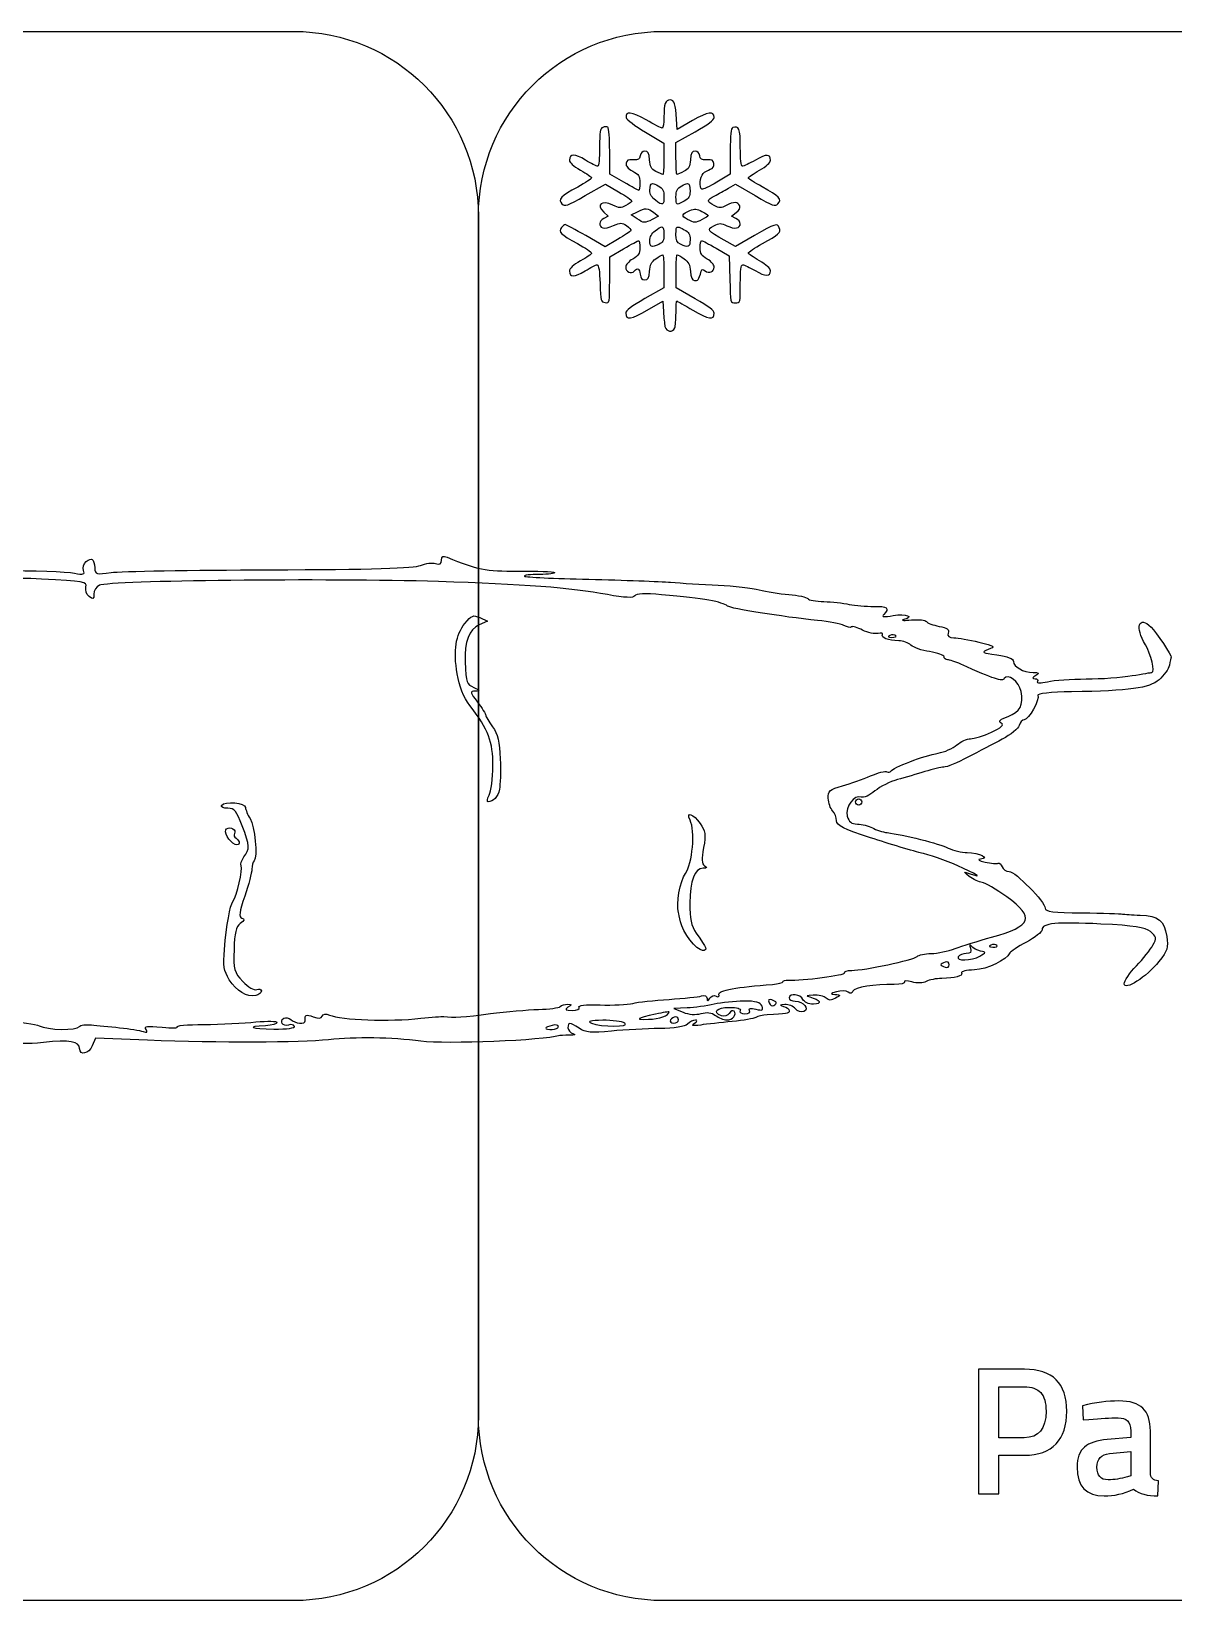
# Model space of a CAD drawing. Extents: x 141 to 566, y 508 to 650.
# Drawn here: x 383.7 to 486.9, y 508.1 to 649.8 of the extents above; entities that cross this region are included whole.
import ezdxf

# ---------------------------------------------------------------- set-up
doc = ezdxf.new("R2010")
doc.units = 0
doc.layers.add('Layer_1', color=7, linetype='CONTINUOUS')

msp = doc.modelspace()

# ---------------------------------------------------------------- linework, layer by layer
at = {"layer": 'Layer_1', "color": 7}
for points in [[(299.070454, 649.788143), (407.410469, 649.788143)], [(440.802737, 649.788143), (549.142753, 649.788143)], [(441.420661, 643.592273), (441.421342, 643.591052)], [(439.184069, 640.689826), (440.861187, 639.693916), (440.861187, 638.28468)], [(441.949861, 638.310112), (441.949861, 639.743757), (443.670236, 640.715063)], [(443.441849, 641.730424), (442.040542, 640.914287), (441.99292, 641.844916)], [(437.246617, 636.164668), (435.96, 636.906594), (435.96, 638.96739)], [(446.850255, 638.954666), (446.850255, 636.896707), (445.637452, 636.170261)], [(433.759606, 634.956352), (435.576813, 635.994332), (436.763424, 635.300626)], [(439.840346, 636.036874), (439.840148, 636.03707)], [(442.976003, 636.037424), (442.975833, 636.037427)], [(446.67788, 635.613239), (447.322762, 635.99938), (449.096712, 634.96061)], [(439.267096, 633.765438), (439.267294, 633.766039)], [(443.734299, 633.720818), (443.734157, 633.720402)], [(424.106617, 633.092009), (424.106617, 524.75199)], [(424.106617, 524.75199), (424.106617, 633.092009)], [(435.433351, 633.449886), (435.813732, 633.095294), (435.433351, 632.89171)], [(438.431896, 632.865572), (437.908649, 633.210239), (438.468009, 633.499549)], [(439.939361, 633.443394), (440.378872, 633.105272), (439.811972, 632.811997)], [(444.318548, 632.794935), (444.318548, 632.795292)], [(447.36463, 632.899029), (446.972145, 633.109161), (447.393005, 633.426846)], [(436.674926, 630.999011), (435.56709, 630.339239), (433.817943, 631.338523)], [(440.669083, 632.124442), (440.668687, 632.124442)], [(442.132498, 632.119711), (442.132498, 632.119907)], [(449.036986, 631.346471), (447.321373, 630.357109), (446.314167, 630.920049)], [(435.959858, 627.32579), (435.959858, 629.417585), (437.216712, 630.15177)], [(445.579852, 630.201237), (446.758923, 629.516066), (446.810513, 627.387902)], [(440.860252, 628.117682), (440.860252, 626.620147), (439.135909, 625.650231)], [(443.674545, 625.641163), (441.950202, 626.613857), (441.950202, 628.114567)], [(439.349017, 624.603118), (440.769572, 625.427388), (440.817194, 624.481282)], [(440.956091, 623.126217), (440.956091, 623.125879)], [(424.234346, 596.840346), (424.912791, 596.529595), (424.182557, 596.18882)], [(461.249745, 595.228748), (461.24983, 595.228606)], [(486.504, 592.543463), (486.505332, 592.545932)], [(426.002995, 581.33357), (426.003279, 581.33357)], [(471.831307, 571.615024), (471.829833, 571.613292)], [(470.383087, 567.257862), (470.383172, 567.25772)], [(444.352592, 566.777307), (444.352479, 566.777316)], [(404.00623, 562.71386), (404.005975, 562.713829)], [(442.962, 561.587681), (441.752287, 561.54003), (442.590576, 561.197021)], [(448.072299, 562.203459), (448.072299, 562.20359)], [(450.615061, 562.308321), (450.614778, 562.30833)], [(440.11114, 561.029496), (440.11114, 561.029604)], [(394.230274, 558.6656), (389.520879, 558.846763), (389.235458, 558.173154)], [(469.281118, 528.948935), (469.281118, 517.687223), (471.106318, 517.687223), (471.106318, 521.1882), (473.409043, 521.1882)], [(473.409043, 528.948935), (469.281118, 528.948935)], [(471.106318, 527.371305), (473.392942, 527.371305)], [(473.392942, 522.767302), (471.106318, 522.767302), (471.106318, 527.371305)], [(481.941921, 526.088089), (481.94178, 526.0881)], [(478.653194, 525.660367), (478.719241, 524.394743), (479.245124, 524.428418)], [(483.011235, 523.375189), (483.011235, 522.783394), (480.890126, 522.603224)], [(484.78663, 519.626667), (484.78663, 523.375197)], [(481.103887, 521.3361), (483.011093, 521.517736)], [(483.011093, 521.517736), (483.011093, 519.330728), (482.715213, 519.232592)], [(485.460454, 517.505564), (485.510343, 518.870798)], [(407.410469, 508.055859), (299.070454, 508.055859)], [(549.142753, 508.055859), (440.802737, 508.055859)]]:
    msp.add_lwpolyline(points, dxfattribs=at)
for points in [[(440.802737, 649.788143)], [(458.449228, 579.906493)], [(402.144633, 576.353259)], [(468.625833, 567.167063)], [(466.25057, 565.720659)], [(430.763754, 560.009934)], [(435.330425, 560.473665)], [(441.911849, 560.7835)]]:
    msp.add_lwpolyline(points, close=True, dxfattribs=at)
for points in [[(407.410469, 649.788143), (416.660145, 649.788143), (424.106617, 642.341667), (424.106617, 633.092009)], [(424.106617, 633.092009), (424.106617, 642.341667), (431.55309, 649.788143), (440.802737, 649.788143)], [(441.421342, 643.591052), (440.984211, 643.591052), (440.860791, 643.248167), (440.860791, 642.033391)], [(441.99292, 641.844916), (441.923471, 643.231531), (441.804416, 643.592273), (441.420661, 643.592273)], [(439.256098, 641.796863), (437.956583, 642.549302), (437.328964, 642.620738), (437.446233, 642.003225)], [(445.39458, 642.009807), (445.403083, 642.627116), (444.845339, 642.547545), (443.441849, 641.730424)], [(435.341509, 641.121772), (435.10595, 641.030496), (435.052998, 640.696935), (435.052998, 639.305955)], [(435.795307, 641.130276), (435.704031, 641.185835), (435.500249, 641.181866), (435.341509, 641.121772)], [(435.96, 638.96739), (435.96, 640.101008), (435.886583, 641.074161), (435.795307, 641.130276)], [(437.446233, 642.003225), (437.479965, 641.826626), (438.255836, 641.240663), (439.184069, 640.689826)], [(440.704035, 641.049982), (440.616728, 641.049982), (439.965865, 641.386117), (439.256098, 641.796863)], [(440.860791, 642.033391), (440.860791, 641.492476), (440.789357, 641.049982), (440.704035, 641.049982)], [(443.670236, 640.715063), (444.826885, 641.368089), (445.392, 641.79233), (445.39458, 642.009807)], [(447.077027, 641.095923), (446.914318, 641.036395), (446.850255, 640.435552), (446.850255, 638.954666)], [(447.757625, 639.311655), (447.757625, 641.022503), (447.648491, 641.306415), (447.077027, 641.095923)], [(435.052998, 639.305955), (435.052998, 638.307663), (434.979581, 637.60106), (434.874416, 637.60106)], [(447.942161, 637.602596), (447.831043, 637.602596), (447.757625, 638.276258), (447.757625, 639.311655)], [(433.781461, 638.163604), (432.820885, 638.754721), (432.330378, 638.756308), (432.330378, 638.168706)], [(432.330378, 638.168706), (432.330378, 637.932183), (432.656391, 637.633545), (433.328655, 637.25415)], [(434.874416, 637.60106), (434.775203, 637.60106), (434.284299, 637.85425), (433.781461, 638.163604)], [(437.451392, 637.872939), (437.413691, 637.615582), (437.586321, 637.408417), (438.04131, 637.163558)], [(438.080995, 638.19201), (437.623625, 638.227726), (437.492665, 638.160262), (437.451392, 637.872939)], [(438.716381, 638.555134), (438.668759, 638.218996), (438.557641, 638.1555), (438.080995, 638.19201)], [(439.137241, 638.962509), (438.899414, 638.962509), (438.754479, 638.821627), (438.716381, 638.555134)], [(439.555918, 638.190422), (439.51028, 638.823013), (439.434879, 638.962509), (439.137241, 638.962509)], [(440.136935, 637.146692), (439.701364, 637.371904), (439.602151, 637.549699), (439.555918, 638.190422)], [(440.861187, 638.28468), (440.861187, 637.509421), (440.81555, 636.875048), (440.761975, 636.875048)], [(442.049074, 636.876471), (441.993515, 636.876471), (441.949861, 637.521559), (441.949861, 638.310112)], [(443.254734, 638.191848), (443.209096, 637.55132), (443.109883, 637.37333), (442.674113, 637.148115)], [(443.673808, 638.963932), (443.376369, 638.963932), (443.30057, 638.825034), (443.254734, 638.191848)], [(444.094668, 638.556559), (444.056967, 638.82364), (443.912117, 638.963932), (443.673808, 638.963932)], [(444.730025, 638.193436), (444.253606, 638.157719), (444.142488, 638.221215), (444.094668, 638.556559)], [(445.363228, 637.844995), (445.317591, 638.165259), (445.20052, 638.229549), (444.730025, 638.193436)], [(445.046939, 637.333843), (445.299789, 637.413214), (445.401128, 637.578502), (445.363228, 637.844995)], [(449.116271, 638.16137), (448.571764, 637.854004), (448.043357, 637.602596), (447.942161, 637.602596)], [(450.480444, 638.149748), (450.480444, 638.735108), (450.138161, 638.738084), (449.116271, 638.16137)], [(449.482167, 637.239753), (450.132009, 637.61161), (450.480444, 637.929094), (450.480444, 638.149748)], [(434.326961, 636.548737), (434.326961, 636.471351), (433.764595, 636.103466), (433.07725, 635.732206)], [(433.328655, 637.25415), (433.877726, 636.944207), (434.326961, 636.626721), (434.326961, 636.548737)], [(438.04131, 637.163558), (438.605065, 636.859962), (438.683443, 636.732573), (438.683443, 636.120221)], [(440.761975, 636.875048), (440.706416, 636.875048), (440.425644, 636.998071), (440.136935, 637.146692)], [(442.674113, 637.148115), (442.385405, 636.999296), (442.104038, 636.876471), (442.049074, 636.876471)], [(444.276028, 635.535689), (444.025729, 635.69046), (444.111335, 636.652641), (444.401036, 636.942345)], [(444.401036, 636.942345), (444.551839, 637.093148), (444.842164, 637.268757), (445.046939, 637.333843)], [(448.484854, 636.545653), (448.484173, 636.613118), (448.933096, 636.925643), (449.482167, 637.239753)], [(449.730992, 635.745192), (449.046425, 636.118041), (448.485647, 636.478189), (448.484854, 636.545653)], [(433.07725, 635.732206), (431.518394, 634.890277), (431.253893, 634.606722), (431.652728, 634.207881)], [(436.763424, 635.300626), (437.416044, 634.91885), (437.951594, 634.547194), (437.953578, 634.474967)], [(438.608041, 635.422946), (438.566372, 635.422946), (437.95423, 635.756703), (437.246617, 636.164668)], [(438.683443, 636.120221), (438.683443, 635.73666), (438.64971, 635.422946), (438.608041, 635.422946)], [(439.590331, 635.408056), (439.590331, 635.841621), (439.649858, 636.037469), (439.840346, 636.036874)], [(440.08937, 634.53636), (439.756214, 634.784987), (439.590331, 635.074894), (439.590331, 635.408056)], [(439.840148, 636.03707), (439.955235, 636.036792), (440.116809, 635.965637), (440.341767, 635.83289)], [(440.341767, 635.83289), (440.767417, 635.581485), (440.860876, 635.402699), (440.860876, 634.839559)], [(441.949918, 634.839517), (441.949918, 635.402854), (442.043178, 635.581437), (442.469027, 635.832848)], [(442.469027, 635.832848), (442.698633, 635.967777), (442.861909, 636.040599), (442.976003, 636.037424)], [(443.220463, 635.341144), (443.220463, 634.908966), (443.095455, 634.701807), (442.693247, 634.464091)], [(442.975833, 636.037427), (443.166321, 636.032041), (443.220463, 635.81777), (443.220463, 635.341144)], [(445.637452, 636.170261), (444.970346, 635.770826), (444.35778, 635.485289), (444.276028, 635.535689)], [(445.443449, 634.92906), (445.767874, 635.093753), (446.323294, 635.400921), (446.67788, 635.613239)], [(451.159285, 634.210549), (451.556929, 634.608201), (451.288261, 634.897706), (449.730992, 635.745192)], [(431.652728, 634.207881), (431.917767, 633.942785), (432.096038, 634.006083), (433.759606, 634.956352)], [(436.256816, 634.087633), (435.233339, 634.575767), (434.682709, 634.149145), (435.433351, 633.449886)], [(437.420013, 634.065806), (436.934268, 633.8146), (436.823546, 633.816782), (436.256816, 634.087633)], [(437.953578, 634.474967), (437.955506, 634.403534), (437.715184, 634.218602), (437.420013, 634.065806)], [(438.468009, 633.499549), (438.823814, 633.684084), (439.055972, 633.773574), (439.267096, 633.765438)], [(439.267294, 633.766039), (439.478476, 633.757819), (439.668709, 633.650953), (439.939361, 633.443394)], [(440.860876, 634.839559), (440.860876, 634.05398), (440.779521, 634.021835), (440.08937, 634.53636)], [(442.693247, 634.464091), (441.977102, 634.04104), (441.949918, 634.054731), (441.949918, 634.839517)], [(442.988476, 632.806064), (442.408876, 633.120375), (442.453521, 633.289238), (443.197956, 633.597795)], [(443.197956, 633.597795), (443.416791, 633.68907), (443.573972, 633.73074), (443.734299, 633.720818)], [(443.734157, 633.720402), (443.894882, 633.709913), (444.058186, 633.646984), (444.290769, 633.525945)], [(445.397811, 634.063317), (444.706299, 634.420885), (444.713641, 634.560778), (445.443449, 634.92906)], [(446.478066, 634.058215), (445.997055, 633.809588), (445.886929, 633.810183), (445.397811, 634.063317)], [(447.700762, 634.03979), (447.55988, 634.409263), (447.168189, 634.415216), (446.478066, 634.058215)], [(447.393005, 633.426846), (447.662013, 633.629636), (447.773187, 633.851084), (447.700762, 634.03979)], [(449.096712, 634.96061), (450.717676, 634.011528), (450.895861, 633.947037), (451.159285, 634.210549)], [(431.949345, 632.338007), (431.883865, 632.338007), (431.727959, 632.214984), (431.603688, 632.065768)], [(433.817943, 631.338523), (432.85578, 631.888169), (432.015024, 632.338007), (431.949345, 632.338007)], [(435.433351, 632.89171), (434.986299, 632.652409), (434.932923, 632.190861), (435.334139, 632.036682)], [(435.334139, 632.036682), (435.48891, 631.977154), (435.929216, 632.070414), (436.311609, 632.241853)], [(436.311609, 632.241853), (436.967603, 632.537906), (437.033282, 632.538105), (437.480135, 632.245538)], [(437.480135, 632.245538), (437.740356, 632.074893), (437.914885, 631.873089), (437.867858, 631.797092)], [(439.811972, 632.811997), (439.1028, 632.445301), (439.068076, 632.44669), (438.431896, 632.865572)], [(440.068847, 631.77918), (440.361524, 632.009353), (440.54983, 632.129204), (440.669083, 632.124442)], [(441.949946, 631.457161), (441.949946, 631.953031), (441.952724, 632.140546), (442.132498, 632.119711)], [(444.318548, 632.795292), (443.671257, 632.460546), (443.625619, 632.460745), (442.988476, 632.806064)], [(444.290769, 633.525945), (444.60051, 633.36522), (444.854098, 633.198141), (444.854098, 633.153297)], [(444.854098, 633.153297), (444.854098, 633.107659), (444.612869, 632.947133), (444.318548, 632.794935)], [(446.314167, 630.920049), (444.784082, 631.775673), (444.703124, 631.887982), (445.367849, 632.231858)], [(445.367849, 632.231858), (445.881572, 632.49755), (445.97863, 632.496954), (446.553666, 632.222787)], [(446.553666, 632.222787), (447.231883, 631.899349), (447.757512, 631.984082), (447.757512, 632.417244)], [(447.757512, 632.417244), (447.757512, 632.566063), (447.580913, 632.783543), (447.36463, 632.899029)], [(451.281061, 632.043153), (451.110416, 632.486837), (450.901871, 632.421952), (449.036986, 631.346471)], [(431.603688, 632.065768), (431.289581, 631.687167), (431.522334, 631.45461), (433.050038, 630.616844)], [(437.867858, 631.797092), (437.820236, 631.72169), (437.284091, 631.361937), (436.674926, 630.999011)], [(437.216712, 630.15177), (437.908025, 630.555571), (438.520592, 630.885557), (438.578135, 630.885557)], [(438.578135, 630.885557), (438.635679, 630.885557), (438.683301, 630.597042), (438.683301, 630.244239)], [(439.590614, 630.871569), (439.590614, 631.229335), (439.74737, 631.525785), (440.068847, 631.77918)], [(440.398828, 630.550709), (439.712249, 630.237988), (439.590614, 630.286407), (439.590614, 630.871569)], [(440.861159, 631.458717), (440.861159, 630.888038), (440.77782, 630.723342), (440.398828, 630.550709)], [(440.668687, 632.124442), (440.821474, 632.118489), (440.861159, 631.906968), (440.861159, 631.458717)], [(442.358306, 630.561654), (442.039635, 630.714441), (441.949946, 630.912277), (441.949946, 631.457161)], [(442.132498, 632.119907), (442.239647, 632.107434), (442.411994, 632.01871), (442.684715, 631.878423)], [(443.220463, 630.970812), (443.220463, 630.300523), (443.059739, 630.223733), (442.358306, 630.561654)], [(442.684715, 631.878423), (443.121846, 631.652417), (443.220463, 631.485536), (443.220463, 630.970812)], [(444.126954, 630.244894), (444.126954, 630.597696), (444.188466, 630.886212), (444.263868, 630.886212)], [(444.263868, 630.886212), (444.339269, 630.886212), (444.931398, 630.578052), (445.579852, 630.201237)], [(449.760104, 630.617049), (451.211811, 631.412748), (451.440595, 631.627447), (451.281061, 632.043153)], [(433.050038, 630.616844), (433.752066, 630.232095), (434.326309, 629.84992), (434.326309, 629.767772)], [(434.326309, 629.767772), (434.326309, 629.686417), (433.877074, 629.365161), (433.328031, 629.055215)], [(438.683301, 630.244239), (438.683301, 629.703522), (438.584088, 629.543786), (438.047915, 629.227888)], [(440.128035, 629.247336), (440.412406, 629.44973), (440.693575, 629.61522), (440.753102, 629.61522)], [(440.753102, 629.61522), (440.81263, 629.61522), (440.862236, 628.941356), (440.860252, 628.117682)], [(441.950202, 628.114567), (441.950202, 628.939828), (441.999808, 629.615279), (442.057351, 629.615279)], [(442.057351, 629.615279), (442.116879, 629.615279), (442.398047, 629.450586), (442.682391, 629.247197)], [(444.76234, 629.22894), (444.226762, 629.544838), (444.126954, 629.704375), (444.126954, 630.244894)], [(448.483805, 629.78008), (448.483805, 629.855481), (449.058076, 630.232299), (449.760104, 630.617049)], [(449.48211, 629.071095), (448.933039, 629.385208), (448.483805, 629.70448), (448.483805, 629.78008)], [(433.328031, 629.055215), (432.655767, 628.675821), (432.329726, 628.376788), (432.329726, 628.140266)], [(432.329726, 628.140266), (432.329726, 627.560654), (432.780576, 627.564424), (433.735398, 628.151888)], [(433.735398, 628.151888), (434.232255, 628.457664), (434.728743, 628.707685), (434.838671, 628.707685)], [(434.838671, 628.707685), (434.965663, 628.707685), (435.057789, 628.098905), (435.090954, 627.028784)], [(438.047915, 629.227888), (437.670312, 629.005056), (437.412557, 628.710985), (437.412557, 628.502632)], [(437.412557, 628.502632), (437.412557, 628.080775), (437.900088, 627.851789), (438.187209, 628.138916)], [(438.187209, 628.138916), (438.511266, 628.462947), (438.654501, 628.383574), (438.716438, 627.84544)], [(439.136901, 627.346392), (439.433745, 627.346392), (439.510139, 627.485289), (439.555578, 628.11292)], [(439.555578, 628.11292), (439.599231, 628.713366), (439.722255, 628.95882), (440.128035, 629.247336)], [(442.682391, 629.247197), (443.087206, 628.959078), (443.21142, 628.71283), (443.254876, 628.11417)], [(443.254876, 628.11417), (443.294561, 627.556785), (443.395757, 627.333157), (443.62851, 627.289106)], [(443.62851, 627.289106), (443.921783, 627.233547), (443.990636, 627.328791), (444.237477, 628.138182)], [(444.237477, 628.138182), (444.297005, 628.334623), (444.366454, 628.340377), (444.580554, 628.163977)], [(444.580554, 628.163977), (444.934375, 627.870302), (445.397698, 628.06278), (445.397698, 628.503287)], [(445.397698, 628.503287), (445.397698, 628.711832), (445.140028, 629.006304), (444.76234, 629.22894)], [(447.757795, 626.983744), (447.757795, 628.243963), (447.819307, 628.707294), (447.984567, 628.70531)], [(447.984567, 628.70531), (448.109575, 628.703603), (448.612583, 628.466009), (449.102721, 628.17749)], [(449.102721, 628.17749), (450.042066, 627.624471), (450.480387, 627.622288), (450.480387, 628.169837)], [(450.480387, 628.169837), (450.480387, 628.379969), (450.117071, 628.707776), (449.48211, 629.071095)], [(435.090954, 627.028784), (435.140561, 625.444135), (435.166356, 625.346705), (435.551499, 625.29194)], [(435.551499, 625.29194), (435.954699, 625.234397), (435.959858, 625.260192), (435.959858, 627.32579)], [(438.716438, 627.84544), (438.758107, 627.486483), (438.875178, 627.346392), (439.136901, 627.346392)], [(446.810513, 627.387902), (446.862104, 625.259801), (446.862104, 625.259404), (447.309751, 625.259404)], [(447.309751, 625.259404), (447.75462, 625.259404), (447.757795, 625.271309), (447.757795, 626.983744)], [(439.135909, 625.650231), (437.885206, 624.946603), (437.411565, 624.583678), (437.411565, 624.328696)], [(441.9504, 624.366252), (441.9504, 624.957174), (441.980164, 625.440543), (442.017865, 625.440543)], [(442.017865, 625.440543), (442.055565, 625.440543), (442.710567, 625.065117), (443.474135, 624.605956)], [(445.398888, 624.322803), (445.398888, 624.569842), (444.907984, 624.945274), (443.674545, 625.641163)], [(437.411565, 624.328696), (437.411565, 623.69591), (437.906438, 623.765954), (439.349017, 624.603118)], [(440.817194, 624.481282), (440.842706, 623.960807), (440.906485, 623.351035), (440.956091, 623.126217)], [(441.839282, 623.00484), (441.900794, 623.16358), (441.9504, 623.775334), (441.9504, 624.366252)], [(443.474135, 624.605956), (444.873657, 623.764817), (445.398888, 623.68763), (445.398888, 624.322803)], [(440.956091, 623.125879), (441.063241, 622.651836), (441.671811, 622.568296), (441.839282, 623.00484)], [(420.772989, 602.035044), (420.772989, 602.379099), (420.912737, 602.454711), (421.272482, 602.305044)], [(374.988019, 600.896344), (375.607672, 601.18446), (386.150173, 601.14928), (387.638731, 600.854165)], [(387.638731, 600.854165), (388.449326, 600.69344), (388.583235, 600.735762), (388.440567, 601.107554)], [(388.440567, 601.107554), (388.34674, 601.353034), (388.457575, 601.710026), (388.687465, 601.900852)], [(388.687465, 601.900852), (389.186702, 602.315195), (389.391506, 602.161243), (389.454548, 601.324228)], [(389.454548, 601.324228), (389.498485, 600.744249), (389.596847, 600.716775), (390.937691, 600.911306)], [(390.937691, 600.911306), (391.72765, 601.025882), (398.153707, 601.138304), (405.217757, 601.161066)], [(405.217757, 601.161066), (414.567439, 601.19117), (418.285304, 601.296647), (418.884123, 601.549002)], [(418.884123, 601.549002), (419.336532, 601.739631), (419.946605, 601.819455), (420.239849, 601.726365)], [(420.239849, 601.726365), (420.615496, 601.607112), (420.772989, 601.698302), (420.772989, 602.035044)], [(421.272482, 602.305044), (424.013783, 601.16404), (424.705663, 601.02894), (427.71189, 601.04768)], [(427.71189, 601.04768), (429.418885, 601.057318), (430.889216, 600.993312), (430.979301, 600.903198)], [(384.658243, 600.319137), (382.114006, 600.446327), (379.207361, 600.405593), (377.198391, 600.214482)], [(388.667849, 599.610382), (388.812416, 600.065544), (388.449865, 600.129601), (384.658243, 600.319137)], [(388.94366, 598.749335), (388.704699, 598.947704), (388.580598, 599.335166), (388.667849, 599.610382)], [(389.877732, 599.757741), (389.603055, 599.637495), (389.378239, 599.280304), (389.378239, 598.963918)], [(420.488674, 600.095806), (410.361279, 600.402039), (390.857783, 600.186657), (389.877732, 599.757741)], [(435.754545, 598.921155), (432.452636, 599.530742), (428.099783, 599.86567), (420.488674, 600.095806)], [(429.62091, 600.739384), (428.783698, 600.739384), (428.1696, 600.668376), (428.256312, 600.58175)], [(428.256312, 600.58175), (428.343052, 600.495009), (430.965269, 600.368357), (434.08355, 600.300213)], [(430.979301, 600.903198), (431.069443, 600.813057), (430.458123, 600.739384), (429.62091, 600.739384)], [(434.08355, 600.300213), (437.201887, 600.232068), (440.523836, 600.111907), (441.465704, 600.033189)], [(441.465704, 600.033189), (442.407572, 599.954528), (444.34131, 599.835954), (445.762913, 599.769822)], [(445.762913, 599.769822), (447.184488, 599.703661), (448.854151, 599.515781), (449.473323, 599.352282)], [(389.378239, 598.963918), (389.378239, 598.481158), (389.308224, 598.446655), (388.94366, 598.749335)], [(438.224202, 598.808137), (438.090123, 598.59123), (437.360797, 598.624594), (435.754545, 598.921155)], [(440.654145, 598.908229), (439.147077, 599.04792), (438.352214, 599.015293), (438.224202, 598.808137)], [(446.604321, 597.8819), (446.097175, 598.282149), (444.575452, 598.544626), (440.654145, 598.908229)], [(449.473323, 599.352282), (450.092466, 599.188779), (451.290161, 598.996953), (452.134857, 598.925982)], [(452.134857, 598.925982), (452.979524, 598.854974), (453.75018, 598.688127), (453.847351, 598.555137)], [(453.847351, 598.555137), (453.944296, 598.422078), (454.602019, 598.299225), (455.308441, 598.282019)], [(455.308441, 598.282019), (456.014835, 598.264727), (457.042337, 598.154828), (457.591748, 598.037644)], [(422.894098, 596.321195), (423.471883, 597.045779), (423.641962, 597.111656), (424.234346, 596.840346)], [(454.738706, 596.582711), (451.472287, 596.918959), (446.898926, 597.649408), (446.604321, 597.8819)], [(457.591748, 598.037644), (458.141187, 597.920516), (459.136573, 597.839247), (459.803735, 597.85719)], [(459.803735, 597.85719), (461.026375, 597.889987), (461.27537, 597.68714), (460.708413, 597.120154)], [(460.708413, 597.120154), (460.487594, 596.89925), (460.733924, 596.872519), (461.570769, 597.025874)], [(461.570769, 597.025874), (462.708709, 597.233937), (463.528431, 596.913707), (462.519439, 596.655312)], [(484.334504, 594.394594), (483.376337, 595.946945), (483.749291, 597.088956), (484.853754, 595.984499)], [(422.191956, 591.758467), (421.834479, 593.892139), (422.044271, 595.255354), (422.894098, 596.321195)], [(424.182557, 596.18882), (423.257896, 595.757296), (422.841657, 594.661527), (422.922246, 592.870975)], [(457.117824, 596.117614), (456.829682, 596.268388), (455.759065, 596.477682), (454.738706, 596.582711)], [(457.796211, 595.997906), (457.711455, 595.913009), (457.405994, 595.96681), (457.117824, 596.117614)], [(458.804069, 595.71104), (458.33468, 595.953771), (457.881137, 596.082849), (457.796211, 595.997906)], [(460.19537, 595.410398), (459.899518, 595.333012), (459.27343, 595.468338), (458.804069, 595.71104)], [(460.591767, 595.32224), (460.669436, 595.448184), (460.491137, 595.48784), (460.19537, 595.410398)], [(462.060567, 594.748134), (461.138343, 594.748134), (460.412362, 595.031922), (460.591767, 595.32224)], [(461.796775, 595.206071), (461.701814, 595.30089), (461.455767, 595.311009), (461.249745, 595.228748)], [(462.519439, 596.655312), (462.242494, 596.584332), (462.55629, 596.571973), (463.216337, 596.627816)], [(463.216337, 596.627816), (463.876639, 596.683602), (464.485294, 596.619312), (464.568888, 596.483362)], [(464.568888, 596.483362), (464.65251, 596.348093), (465.165978, 596.153957), (465.710003, 596.051895)], [(465.710003, 596.051895), (466.420195, 595.918723), (466.653912, 595.748554), (466.538854, 595.448711)], [(466.538854, 595.448711), (466.426885, 595.156533), (466.580523, 595.027451), (467.051301, 595.01899)], [(484.853754, 595.984499), (485.337402, 595.500868), (486.735676, 593.392428), (486.665291, 593.25294)], [(461.24983, 595.228606), (461.022208, 595.137472), (461.089672, 595.069866), (461.422176, 595.056175)], [(461.422176, 595.056175), (461.723046, 595.043419), (461.89165, 595.111252), (461.796775, 595.206071)], [(463.164746, 594.354532), (462.948463, 594.571014), (462.45138, 594.748134), (462.060567, 594.748134)], [(464.85686, 593.766213), (464.142671, 593.873277), (463.3812, 594.138053), (463.164746, 594.354532)], [(467.051301, 595.01899), (467.421335, 595.013604), (468.430469, 594.835021), (469.293846, 594.624991)], [(469.293846, 594.624991), (470.751987, 594.270244), (470.812876, 594.223036), (470.150107, 593.961114)], [(470.150107, 593.961114), (469.501994, 593.705004), (469.574022, 593.660149), (470.934992, 593.472078)], [(484.920312, 591.889881), (485.245899, 591.896968), (484.861351, 593.540787), (484.334504, 594.394594)], [(422.922246, 592.870975), (423.014372, 590.827584), (423.001049, 590.866741), (423.699761, 590.529841)], [(466.155383, 593.303553), (466.155383, 593.450898), (465.571049, 593.659108), (464.85686, 593.766213)], [(466.469036, 593.035622), (466.296406, 593.035622), (466.155383, 593.156151), (466.155383, 593.303553)], [(467.682038, 592.630906), (467.187364, 592.853511), (466.641524, 593.035622), (466.469036, 593.035622)], [(471.590646, 591.343104), (471.401858, 591.037466), (470.734157, 591.257356), (467.682038, 592.630906)], [(470.934992, 593.472078), (471.913285, 593.336894), (472.433414, 593.129186), (472.433414, 592.873707)], [(472.433414, 592.873707), (472.433414, 592.388235), (473.319581, 591.892937), (474.19852, 591.887129)], [(486.505332, 592.545932), (486.438151, 592.198098), (486.01715, 591.605705), (485.570069, 591.229536)], [(486.665291, 593.25294), (486.642614, 593.210477), (486.571465, 592.891311), (486.504, 592.543463)], [(423.342312, 588.904305), (422.764271, 589.672346), (422.382954, 590.618404), (422.191956, 591.758467)], [(473.10738, 590.170898), (472.930781, 591.053182), (471.902598, 591.8479), (471.590646, 591.343104)], [(474.431528, 591.606074), (474.120425, 591.405041), (474.105543, 591.328193), (474.376819, 591.325019)], [(474.19852, 591.887129), (474.729959, 591.882877), (474.775569, 591.82848), (474.431528, 591.606074)], [(474.376819, 591.325019), (474.582331, 591.322263), (474.679559, 591.205907), (474.592819, 591.065762)], [(474.592819, 591.065762), (474.500976, 590.917198), (474.880876, 590.911841), (475.503591, 591.053006)], [(475.503591, 591.053006), (476.091128, 591.186178), (477.663591, 591.298089), (478.997915, 591.301718)], [(485.570069, 591.229536), (484.649348, 590.454765), (482.999811, 590.227313), (477.656476, 590.138297)], [(478.997915, 591.301718), (480.332211, 591.30597), (482.194602, 591.438716), (483.136469, 591.59827)], [(483.136469, 591.59827), (484.078337, 591.757775), (484.881052, 591.888971), (484.920312, 591.889881)], [(423.808611, 590.200807), (423.32675, 590.183515), (423.347414, 590.086939), (424.022627, 589.201594)], [(423.699761, 590.529841), (424.254728, 590.262194), (424.269524, 590.217517), (423.808611, 590.200807)], [(471.949398, 587.91638), (473.034331, 588.308692), (473.354986, 588.932946), (473.10738, 590.170898)], [(474.620117, 589.823546), (474.838668, 589.46972), (473.815616, 587.612741), (473.401984, 587.612741)], [(477.656476, 590.138297), (475.806302, 590.107484), (474.52663, 589.974823), (474.620117, 589.823546)], [(425.412227, 583.455229), (425.417896, 585.64133), (425.028557, 586.663685), (423.342312, 588.904305)], [(424.022627, 589.201594), (424.433735, 588.662623), (424.770066, 588.136603), (424.770066, 588.032623)], [(424.770066, 588.032623), (424.770066, 587.928705), (425.047294, 587.454273), (425.386063, 586.978452)], [(425.386063, 586.978452), (425.853099, 586.322569), (426.020287, 585.621624), (426.077263, 584.080234)], [(470.429518, 586.492115), (471.347263, 586.908422), (471.598016, 587.1387), (471.320306, 587.310318)], [(471.320306, 587.310318), (471.041376, 587.48275), (471.215991, 587.651233), (471.949398, 587.91638)], [(472.939228, 587.104835), (472.866094, 586.825481), (472.176935, 586.265255), (471.407528, 585.859884)], [(473.401984, 587.612741), (473.220567, 587.612741), (473.012277, 587.384212), (472.939228, 587.104835)], [(467.303981, 585.335426), (467.662195, 585.646047), (468.224532, 585.90303), (468.55372, 585.906466)], [(471.407528, 585.859884), (470.63812, 585.45451), (469.241518, 584.71979), (468.303959, 584.227174)], [(468.55372, 585.906466), (468.882907, 585.910718), (469.727008, 586.173461), (470.429518, 586.492115)], [(426.077263, 584.080234), (426.118649, 582.96202), (426.085767, 581.726024), (426.002995, 581.33357)], [(461.35029, 582.972897), (461.488054, 583.283648), (464.402154, 584.392192), (465.619181, 584.596828)], [(465.619181, 584.596828), (466.187669, 584.692356), (466.945852, 585.024792), (467.303981, 585.335426)], [(468.303959, 584.227174), (467.366428, 583.73456), (466.393918, 583.331488), (466.142825, 583.331488)], [(425.078957, 580.806584), (425.259808, 581.144647), (425.409846, 582.336533), (425.412227, 583.455229)], [(456.982611, 581.643425), (457.710718, 581.844855), (458.853732, 582.249461), (459.522709, 582.542649)], [(459.522709, 582.542649), (460.191713, 582.835819), (460.85502, 583.004013), (460.996781, 582.916402)], [(460.996781, 582.916402), (461.138513, 582.828812), (461.297594, 582.85421), (461.35029, 582.972897)], [(464.422479, 582.935811), (463.727339, 582.718167), (462.618539, 582.393662), (461.958435, 582.214649)], [(466.142825, 583.331488), (465.891676, 583.331488), (465.117619, 583.153444), (464.422479, 582.935811)], [(426.003279, 581.33357), (425.86098, 580.652175), (425.456816, 580.205701), (424.974076, 580.196273)], [(455.696561, 580.520537), (455.663395, 581.187994), (455.815049, 581.320494), (456.982611, 581.643425)], [(459.917206, 581.181474), (459.454592, 580.792218), (458.894835, 580.543296), (458.673307, 580.62831)], [(461.958435, 582.214649), (461.298359, 582.035641), (460.379792, 581.570736), (459.917206, 581.181474)], [(401.471405, 579.621073), (401.080989, 579.621073), (400.833071, 579.736783), (400.920491, 579.87826)], [(400.920491, 579.87826), (401.176743, 580.292762), (403.078564, 580.13318), (403.078564, 579.697183)], [(403.078564, 579.697183), (403.078564, 579.487306), (403.262249, 579.031121), (403.486299, 578.683431)], [(424.974076, 580.196273), (424.850769, 580.193518), (424.898107, 580.468513), (425.078957, 580.806584)], [(456.092759, 579.386636), (455.895751, 579.594047), (455.717282, 580.104317), (455.696561, 580.520537)], [(458.673307, 580.62831), (458.026809, 580.87637), (457.210488, 579.761342), (457.421896, 578.919036)], [(458.163808, 580.1919), (458.163808, 580.348854), (458.292217, 580.47732), (458.449228, 580.47732)], [(458.449228, 579.906493), (458.292189, 579.906493), (458.163808, 580.034988), (458.163808, 580.1919)], [(458.449228, 580.47732), (458.606268, 580.47732), (458.734649, 580.348826), (458.734649, 580.1919)], [(458.734649, 580.1919), (458.734649, 580.034945), (458.606239, 579.906493), (458.449228, 579.906493)], [(402.772649, 578.040585), (402.273184, 579.37549), (402.070989, 579.621073), (401.471405, 579.621073)], [(403.486299, 578.683431), (403.916428, 578.016573), (404.18178, 575.206248), (403.846356, 574.870782)], [(442.805669, 573.739569), (443.442841, 574.625018), (443.697335, 577.576959), (443.220463, 578.550759)], [(443.220463, 578.550759), (442.82435, 579.359676), (443.504523, 579.140671), (444.134013, 578.256608)], [(456.451172, 578.482614), (456.451172, 578.77238), (456.28988, 579.1792), (456.092759, 579.386636)], [(459.519449, 576.95106), (457.089704, 577.746672), (456.451172, 578.065414), (456.451172, 578.482614)], [(457.421896, 578.919036), (457.557109, 578.380025), (457.790372, 578.193985), (458.330712, 578.193985)], [(402.144633, 576.353259), (401.589609, 576.566254), (401.0436, 577.566697), (401.37171, 577.769488)], [(401.37171, 577.769488), (401.732249, 577.992319), (402.278145, 577.659305), (402.079436, 577.337737)], [(402.079436, 577.337737), (401.995814, 577.20244), (402.056759, 577.011101), (402.217483, 576.912489)], [(402.217483, 576.912489), (402.635849, 576.653941), (402.575159, 576.188048), (402.144633, 576.353259)], [(402.935924, 575.226425), (403.480205, 575.945473), (403.466202, 576.186897), (402.772649, 578.040585)], [(444.134013, 578.256608), (444.618737, 577.575924), (444.661909, 577.26364), (444.437461, 576.062331)], [(458.330712, 578.193985), (458.73051, 578.193985), (459.338145, 578.03927), (459.680995, 577.850156)], [(464.300164, 575.521971), (463.358296, 575.755376), (461.20697, 576.398463), (459.519449, 576.95106)], [(459.680995, 577.850156), (460.023874, 577.661057), (460.625528, 577.467584), (461.017984, 577.420223)], [(461.017984, 577.420223), (462.481597, 577.243596), (465.754904, 576.4179), (466.535395, 576.028443)], [(444.437461, 576.062331), (444.241304, 575.013838), (444.265682, 574.604532), (444.534123, 574.434306)], [(467.867877, 574.212889), (466.847518, 574.699482), (465.24206, 575.288569), (464.300164, 575.521971)], [(466.535395, 576.028443), (466.979811, 575.806689), (467.750438, 575.623281), (468.247861, 575.620869)], [(468.247861, 575.620869), (469.316183, 575.615483), (470.383682, 575.08522), (469.437789, 575.029568)], [(401.932035, 571.201282), (402.285657, 571.702141), (402.860778, 574.142953), (402.690161, 574.418974)], [(402.690161, 574.418974), (402.599735, 574.565241), (402.710003, 574.928583), (402.935924, 575.226425)], [(403.649348, 574.116698), (403.649348, 573.810267), (403.360724, 572.71843), (403.007896, 571.690409)], [(403.846356, 574.870782), (403.737789, 574.762442), (403.649348, 574.423132), (403.649348, 574.116698)], [(444.402595, 574.202517), (443.643052, 574.195431), (443.21862, 573.087878), (443.198211, 571.058555)], [(444.534123, 574.434306), (444.792359, 574.270294), (444.755792, 574.205664), (444.402595, 574.202517)], [(468.153269, 573.832531), (469.585928, 573.329098), (469.510554, 573.429515), (467.867877, 574.212889)], [(469.437789, 575.029568), (469.123824, 575.011142), (469.313348, 574.89101), (469.858876, 574.762686)], [(469.858876, 574.762686), (470.404375, 574.634333), (470.936806, 574.582572), (471.041972, 574.647542)], [(471.041972, 574.647542), (471.147137, 574.712541), (471.306728, 574.573842), (471.396841, 574.339235)], [(471.396841, 574.339235), (471.486699, 574.104668), (471.772035, 573.912737), (472.030554, 573.912737)], [(442.175414, 570.202311), (441.934186, 570.924388), (442.314312, 573.05641), (442.805669, 573.739569)], [(468.417742, 573.46833), (468.036907, 573.751397), (467.917937, 573.915285), (468.153269, 573.832531)], [(469.599704, 572.917618), (469.330413, 572.93746), (468.798605, 573.185265), (468.417742, 573.46833)], [(471.829833, 571.613292), (470.872488, 572.310848), (469.868939, 572.897784), (469.599704, 572.917618)], [(472.030554, 573.912737), (472.588101, 573.912737), (475.288809, 571.163403), (475.288809, 570.59585)], [(401.171329, 566.864915), (401.371739, 569.112066), (401.673969, 570.8358), (401.932035, 571.201282)], [(403.007896, 571.690409), (402.509877, 570.239297), (402.449414, 569.79362), (402.737471, 569.697565)], [(470.438192, 567.977547), (474.124535, 569.001634), (474.406753, 569.7385), (471.831307, 571.615024)], [(442.350595, 569.364837), (442.28058, 569.746953), (442.201493, 570.123814), (442.175414, 570.202311)], [(443.198211, 571.058555), (443.184038, 569.62084), (443.313298, 569.010679), (443.774948, 568.347097)], [(475.288809, 570.59585), (475.288809, 570.285641), (475.99869, 570.195357), (478.64245, 570.169409)], [(478.64245, 570.169409), (480.486983, 570.152117), (482.124586, 570.106735), (482.28154, 570.070253)], [(482.28154, 570.070253), (482.43858, 570.033771), (483.152485, 569.984391), (483.868148, 569.960552)], [(483.868148, 569.960552), (485.518422, 569.90539), (486.036737, 569.49234), (486.266655, 568.048915)], [(402.601124, 569.202568), (402.210539, 568.916955), (402.0804, 568.375807), (402.037087, 566.857298)], [(402.737471, 569.697565), (403.010164, 569.606771), (402.97388, 569.475215), (402.601124, 569.202568)], [(444.352479, 566.777316), (443.809644, 566.777316), (442.519824, 568.44449), (442.350595, 569.364837)], [(443.774948, 568.347097), (444.754715, 566.938057), (444.813874, 566.777307), (444.352592, 566.777307)], [(475.003474, 568.647119), (475.003474, 568.453711), (474.371065, 567.951123), (473.59817, 567.530453)], [(480.313106, 569.165882), (476.285783, 569.368077), (475.003474, 569.242729), (475.003474, 568.647119)], [(484.795701, 568.476043), (484.314435, 568.865758), (483.356721, 569.013137), (480.313106, 569.165882)], [(485.01822, 567.252763), (485.36966, 567.909437), (485.347946, 568.028846), (484.795701, 568.476043)], [(465.000973, 566.506154), (465.558265, 566.512673), (466.52794, 566.713083), (467.155899, 566.950774)], [(467.155899, 566.950774), (467.783802, 567.188459), (469.260822, 567.650486), (470.438192, 567.977547)], [(468.545414, 566.991349), (468.660217, 566.633937), (468.553918, 566.491881), (468.161036, 566.491881)], [(468.625918, 567.167153), (468.476532, 567.368073), (468.445918, 567.301317), (468.545414, 566.991349)], [(469.437647, 566.726457), (469.12371, 566.790633), (468.758381, 566.989002), (468.625833, 567.167063)], [(470.383172, 567.25772), (470.15555, 567.166501), (470.223298, 567.098867), (470.555518, 567.085346)], [(470.930117, 567.235185), (470.835156, 567.33006), (470.589109, 567.340123), (470.383087, 567.257862)], [(470.555518, 567.085346), (470.856416, 567.07259), (471.024992, 567.140508), (470.930117, 567.235185)], [(473.59817, 567.530453), (472.825247, 567.109786), (472.150942, 566.671946), (472.09972, 566.557472)], [(483.526488, 565.377917), (484.132734, 566.008855), (484.804035, 566.852508), (485.01822, 567.252763)], [(486.266655, 568.048915), (486.427096, 567.041034), (486.337805, 566.752589), (485.564428, 565.779308)], [(401.610954, 564.131109), (401.113304, 564.936299), (401.040057, 565.391869), (401.171329, 566.864915)], [(402.037087, 566.857298), (401.984929, 565.029675), (402.045591, 564.816787), (402.819591, 563.985797)], [(457.817216, 564.980431), (458.943676, 564.976179), (463.397953, 565.918532), (463.716595, 566.229237)], [(463.716595, 566.229237), (463.865981, 566.374768), (464.44371, 566.499266), (465.000973, 566.506154)], [(466.25057, 565.720659), (466.041373, 565.640382), (465.870019, 565.537995), (465.870019, 565.49298)], [(466.631121, 565.49298), (466.631121, 565.698634), (466.459909, 565.800979), (466.25057, 565.720659)], [(467.439591, 566.206464), (467.190992, 565.804321), (468.628951, 565.84783), (469.384923, 566.265283)], [(468.161036, 566.491881), (467.861244, 566.491881), (467.53662, 566.363302), (467.439591, 566.206464)], [(472.09972, 566.557472), (471.808828, 565.907627), (470.051263, 565.065819), (468.893962, 565.022052)], [(469.384923, 566.265283), (469.98995, 566.599405), (469.99148, 566.613037), (469.437647, 566.726457)], [(485.564428, 565.779308), (484.456479, 564.385147), (482.424236, 563.088308), (482.424236, 563.77546)], [(404.005975, 562.713829), (403.196769, 562.536522), (402.25045, 563.096441), (401.610954, 564.131109)], [(451.599392, 563.947486), (451.600157, 564.038478), (451.825597, 564.102683), (452.100132, 564.090239)], [(452.100132, 564.090239), (453.330369, 564.034425), (457.304088, 564.558171), (457.179534, 564.759726)], [(457.179534, 564.759726), (457.103282, 564.882919), (457.390431, 564.982217), (457.817216, 564.980431)], [(465.950693, 564.25354), (465.445587, 564.249288), (464.814198, 564.125386), (464.547572, 563.976198)], [(465.870019, 565.49298), (465.870019, 565.448136), (466.041231, 565.345721), (466.25057, 565.26533)], [(467.740942, 564.754292), (467.911871, 564.477602), (467.139146, 564.261418), (465.950693, 564.25354)], [(466.25057, 565.26533), (466.46005, 565.185053), (466.631121, 565.28744), (466.631121, 565.49298)], [(468.893962, 565.022052), (468.185357, 564.995407), (467.666476, 564.874792), (467.740942, 564.754292)], [(482.424236, 563.77546), (482.424236, 564.025901), (482.920271, 564.747001), (483.526488, 565.377917)], [(402.819591, 563.985797), (403.320898, 563.449411), (403.828866, 563.153669), (404.082057, 563.250818)], [(404.505694, 563.118384), (404.505694, 562.9561), (404.281191, 562.774088), (404.00623, 562.71386)], [(404.082057, 563.250818), (404.315065, 563.340308), (404.505694, 563.280639), (404.505694, 563.118384)], [(444.251197, 562.668265), (444.550847, 562.760334), (444.752391, 562.67041), (444.755055, 562.445745)], [(445.008472, 562.463036), (445.145386, 562.679376), (445.403622, 562.766162), (445.582006, 562.655792)], [(445.582006, 562.655792), (445.768243, 562.540507), (445.873068, 562.611997), (445.828054, 562.823858)], [(445.828054, 562.823858), (445.75492, 563.168239), (447.466762, 563.483237), (450.671783, 563.715102)], [(450.671783, 563.715102), (451.181254, 563.752009), (451.598683, 563.856579), (451.599392, 563.947486)], [(453.414898, 562.351706), (453.233197, 562.825457), (452.170006, 562.947333), (452.170006, 562.494458)], [(454.324904, 562.746784), (453.726737, 562.724107), (453.632967, 562.670589), (454.025225, 562.576337)], [(455.510409, 562.464879), (455.337213, 562.638104), (454.803704, 562.76498), (454.324904, 562.746784)], [(456.451342, 563.0486), (455.8608, 562.873448), (455.836195, 562.830559), (456.308476, 562.799832)], [(456.308476, 562.799832), (456.853238, 562.764427), (456.855222, 562.748751), (456.352413, 562.456375)], [(457.493896, 563.008037), (457.313046, 563.146707), (456.843798, 563.164736), (456.451342, 563.0486)], [(457.933351, 563.087435), (457.865603, 562.884814), (457.695241, 562.853974), (457.493896, 563.008037)], [(461.659408, 563.714702), (459.891978, 563.749909), (458.050876, 563.440025), (457.933351, 563.087435)], [(462.581518, 563.931893), (462.662589, 563.800762), (462.247625, 563.702995), (461.659408, 563.714702)], [(463.248482, 563.938413), (462.80058, 564.066992), (462.500419, 564.064639), (462.581518, 563.931893)], [(464.547572, 563.976198), (464.270343, 563.821002), (463.714384, 563.804901), (463.248482, 563.938413)], [(425.197871, 561.073691), (426.610658, 561.256356), (428.558655, 561.426659), (429.526715, 561.452287)], [(429.526715, 561.452287), (430.494746, 561.477798), (431.383124, 561.595266), (431.500847, 561.712904)], [(431.500847, 561.712904), (431.618485, 561.830542), (431.91822, 561.924992), (432.166791, 561.922611)], [(432.192302, 561.641556), (431.859912, 561.426746), (431.94342, 561.363902), (432.565937, 561.360529)], [(432.166791, 561.922611), (432.562762, 561.918359), (432.565739, 561.883975), (432.192302, 561.641556)], [(432.565937, 561.360529), (433.030054, 561.358383), (433.293194, 561.476636), (433.190806, 561.64235)], [(433.190806, 561.64235), (433.07742, 561.825865), (433.761959, 561.903676), (435.100535, 561.859172)], [(435.100535, 561.859172), (436.248142, 561.820961), (437.572431, 561.8844), (438.04338, 562.000195)], [(438.04338, 562.000195), (438.514299, 562.115877), (439.991348, 562.279011), (441.325644, 562.362673)], [(441.325644, 562.362673), (442.659997, 562.446153), (443.976463, 562.583832), (444.251197, 562.668265)], [(445.388031, 561.916003), (444.719055, 561.761657), (443.627348, 561.61391), (442.962, 561.587681)], [(444.755055, 562.445745), (444.760724, 562.147515), (444.811181, 562.151098), (445.008472, 562.463036)], [(446.062365, 560.875527), (445.204261, 561.204797), (445.603493, 561.639609), (446.76394, 561.639609)], [(448.072299, 562.20359), (447.264964, 562.199338), (446.057036, 562.070276), (445.388031, 561.916003)], [(446.516192, 560.507014), (447.050126, 560.496243), (447.480822, 561.001028), (447.188287, 561.293552)], [(447.188287, 561.293552), (447.085389, 561.396365), (446.892973, 561.304324), (446.760369, 561.09028)], [(446.76394, 561.639609), (447.463616, 561.639609), (447.852586, 561.526705), (447.74606, 561.354191)], [(447.74606, 561.354191), (447.649115, 561.197265), (447.841871, 561.068773), (448.174176, 561.068773)], [(449.716677, 561.750551), (449.585433, 562.092378), (449.163326, 562.208655), (448.072299, 562.203459)], [(448.174176, 561.068773), (448.52006, 561.068773), (448.700202, 561.19585), (448.595235, 561.365634)], [(448.595235, 561.365634), (448.475896, 561.558163), (448.67177, 561.597225), (449.152441, 561.476611)], [(449.152441, 561.476611), (449.756249, 561.325071), (449.860507, 561.375726), (449.716677, 561.750551)], [(452.170063, 561.33193), (452.170063, 561.082765), (451.914661, 561.034706), (450.172148, 560.956124)], [(450.614778, 562.30833), (450.338967, 562.414147), (450.253814, 562.329873), (450.359376, 562.055083)], [(450.359376, 562.055083), (450.4464, 561.828538), (450.632353, 561.714199), (450.772951, 561.801042)], [(450.772951, 561.801042), (451.126885, 562.019791), (451.094315, 562.124347), (450.615061, 562.308321)], [(451.778287, 561.890506), (451.295972, 561.864427), (451.273805, 561.830638), (451.67057, 561.726947)], [(451.67057, 561.726947), (451.945247, 561.65506), (452.170063, 561.477413), (452.170063, 561.33193)], [(452.726759, 561.512466), (452.539106, 561.738586), (452.112265, 561.90873), (451.778287, 561.890506)], [(452.170006, 562.494458), (452.170006, 562.337532), (452.411235, 562.209041), (452.705896, 562.209041)], [(452.705896, 562.209041), (453.4452, 562.209041), (454.045124, 561.476254), (453.482561, 561.260381)], [(453.482561, 561.260381), (453.254655, 561.173017), (452.914469, 561.28646), (452.726759, 561.512466)], [(454.358778, 561.923592), (453.929131, 561.923592), (453.505436, 562.115696), (453.414898, 562.351706)], [(454.025225, 562.576337), (454.991301, 562.343953), (455.206139, 561.923592), (454.358778, 561.923592)], [(456.352413, 562.456375), (455.974724, 562.23686), (455.736189, 562.239298), (455.510409, 562.464879)], [(381.402992, 560.351764), (382.746416, 560.319789), (384.118696, 560.147187), (384.452419, 559.968681)], [(384.452419, 559.968681), (385.170151, 559.584567), (387.848409, 559.532494), (388.074472, 559.898297)], [(388.074472, 559.898297), (388.160929, 560.038045), (388.650161, 560.110158), (389.161644, 560.058001)], [(389.161644, 560.058001), (389.673099, 560.00607), (390.819146, 559.891636), (391.708431, 559.804017)], [(394.089846, 559.639996), (393.901342, 559.944816), (394.182822, 559.9847), (395.535969, 559.844997)], [(395.535969, 559.844997), (396.45995, 559.749696), (397.070986, 559.761715), (396.893849, 559.871926)], [(396.893849, 559.871926), (396.716683, 559.982024), (397.810857, 560.082512), (399.325436, 560.095041)], [(399.325436, 560.095041), (400.839931, 560.107797), (402.946044, 560.20752), (404.005663, 560.317051)], [(404.89285, 559.982786), (403.028391, 559.912601), (403.554954, 559.696637), (405.637795, 559.677127)], [(404.005663, 560.317051), (405.065282, 560.426525), (405.93223, 560.405038), (405.93223, 560.268975)], [(405.93223, 560.268975), (405.93223, 560.133082), (405.464513, 560.004276), (404.89285, 559.982786)], [(405.637795, 559.677127), (406.824888, 559.666355), (407.601326, 559.768771), (407.505317, 559.923968)], [(406.950917, 560.040075), (406.465228, 559.853753), (406.092898, 560.389374), (406.523254, 560.655323)], [(406.523254, 560.655323), (406.69645, 560.762416), (406.981162, 560.707055), (407.155833, 560.532328)], [(407.505317, 559.923968), (407.414891, 560.07015), (407.165471, 560.122534), (406.950917, 560.040075)], [(407.155833, 560.532328), (407.511694, 560.176486), (408.519553, 560.096872), (408.467169, 560.428665)], [(408.467169, 560.428665), (408.38383, 560.957003), (408.547672, 561.038953), (409.195502, 560.792667)], [(409.195502, 560.792667), (409.670901, 560.61193), (409.923921, 560.630384), (409.997509, 560.851033)], [(409.997509, 560.851033), (410.065257, 561.054532), (410.309263, 561.087754), (410.658718, 560.940948)], [(410.658718, 560.940948), (411.738208, 560.487696), (416.055317, 560.33742), (418.918677, 560.653427)], [(418.918677, 560.653427), (419.860545, 560.757317), (420.791726, 560.824299), (420.987969, 560.801962)], [(420.987969, 560.801962), (421.860954, 560.703033), (422.797436, 560.763553), (425.197871, 561.073691)], [(430.763754, 560.009962), (430.449789, 559.927757), (430.192913, 559.811395), (430.192913, 559.751272)], [(431.334567, 559.900488), (431.334567, 560.042816), (431.077748, 560.091969), (430.763754, 560.009934)], [(430.763754, 559.641798), (431.07772, 559.641798), (431.334567, 559.758132), (431.334567, 559.900488)], [(433.208466, 559.74454), (432.336274, 560.316039), (432.190687, 560.32454), (432.190687, 559.803983)], [(435.330425, 560.473665), (434.192513, 560.462893), (433.917694, 560.390383), (434.331468, 560.212679)], [(434.331468, 560.212679), (435.159496, 559.856857), (437.878942, 559.856857), (437.32834, 560.212679)], [(437.32834, 560.212679), (437.093065, 560.364871), (436.193773, 560.482311), (435.330425, 560.473665)], [(440.11114, 561.029604), (438.360605, 560.64854), (438.168274, 560.507644), (439.46898, 560.559138)], [(439.46898, 560.559138), (440.42862, 560.597122), (441.32417, 560.914339), (441.32417, 561.216243)], [(441.32417, 561.216243), (441.32417, 561.258734), (440.778302, 561.174829), (440.11114, 561.029496)], [(442.985584, 560.12508), (442.748324, 559.89142), (441.813742, 559.744892), (440.467767, 559.730254)], [(441.466894, 560.49808), (441.36995, 560.341154), (441.492406, 560.212662), (441.735619, 560.212662)], [(441.911849, 560.7835), (441.764164, 560.7835), (441.563868, 560.654921), (441.466894, 560.49808)], [(441.735619, 560.212662), (441.980249, 560.212662), (442.180573, 560.341242), (442.180573, 560.49808)], [(442.180573, 560.49808), (442.180573, 560.655006), (442.059534, 560.7835), (441.911849, 560.7835)], [(442.590576, 561.197021), (443.100983, 560.988164), (443.735235, 560.941903), (444.212135, 561.078533)], [(443.699121, 560.492277), (443.514019, 560.494423), (443.192995, 560.329342), (442.985584, 560.12508)], [(444.178431, 560.044284), (443.439836, 559.941046), (443.291046, 559.98076), (443.607562, 560.196278)], [(443.607562, 560.196278), (443.862397, 560.369928), (443.899559, 560.489658), (443.699121, 560.492277)], [(447.022658, 560.361407), (446.007742, 560.26398), (444.727843, 560.121086), (444.178431, 560.044284)], [(444.212135, 561.078533), (444.740287, 561.230101), (445.164406, 561.175109), (445.514457, 560.909588)], [(445.514457, 560.909588), (445.799962, 560.693163), (446.250756, 560.512015), (446.516192, 560.507014)], [(446.760369, 561.09028), (446.627707, 560.87564), (446.313685, 560.779084), (446.062365, 560.875527)], [(449.163269, 560.731394), (449.000844, 560.625576), (448.037546, 560.459013), (447.022658, 560.361407)], [(450.172148, 560.956124), (449.77972, 560.938833), (449.325694, 560.837211), (449.163269, 560.731394)], [(384.82166, 558.463944), (383.251209, 558.294999), (382.63337, 558.325698), (382.471342, 558.580703)], [(388.093805, 557.927646), (388.093805, 558.569421), (387.185754, 558.718237), (384.82166, 558.463944)], [(391.708431, 559.804017), (392.597717, 559.716454), (393.549959, 559.558395), (393.824523, 559.453022)], [(393.824523, 559.453022), (394.19212, 559.311999), (394.262079, 559.361151), (394.089846, 559.639996)], [(410.583231, 558.719487), (407.936098, 558.437922), (400.760957, 558.414258), (394.230274, 558.6656)], [(418.918819, 558.577386), (416.247987, 558.923097), (413.015811, 558.978157), (410.583231, 558.719487)], [(431.334425, 559.078333), (430.168535, 558.657967), (421.11771, 558.292785), (418.918819, 558.577386)], [(430.192913, 559.751272), (430.192913, 559.691178), (430.449732, 559.641798), (430.763754, 559.641798)], [(432.333411, 559.118245), (431.862463, 559.124765), (431.412945, 559.107473), (431.334425, 559.078333)], [(432.190687, 559.803983), (432.190687, 559.580017), (432.415474, 559.331521), (432.69018, 559.251757)], [(432.69018, 559.251757), (432.964857, 559.171905), (432.804416, 559.11181), (432.333411, 559.118245)], [(436.123928, 559.492427), (434.310661, 559.315772), (433.794671, 559.360417), (433.208466, 559.74454)], [(440.467767, 559.730254), (439.290425, 559.717498), (437.33571, 559.61049), (436.123928, 559.492427)], [(389.235458, 558.173154), (388.920246, 557.429224), (388.093805, 557.251495), (388.093805, 557.927646)], [(477.239613, 525.168179), (477.239613, 527.689335), (475.963087, 528.948935), (473.409043, 528.948935)], [(473.392942, 527.371305), (474.072548, 527.371305), (474.570652, 527.196209), (474.888557, 526.845427)], [(474.888557, 526.845427), (475.206435, 526.494651), (475.364608, 525.935483), (475.364608, 525.168179)], [(481.94178, 526.0881), (480.944268, 526.0881), (479.847997, 525.945376), (478.653194, 525.660367)], [(484.112806, 525.430378), (483.674343, 525.868843), (482.950375, 526.088089), (481.941921, 526.088089)], [(424.106617, 524.75199), (424.106617, 515.502334), (416.660145, 508.055859), (407.410469, 508.055859)], [(440.802737, 508.055859), (431.55309, 508.055859), (424.106617, 515.502334), (424.106617, 524.75199)], [(475.364608, 525.168179), (475.364608, 523.567791), (474.708331, 522.767302), (473.392942, 522.767302)], [(476.26988, 522.207726), (476.916633, 522.887346), (477.239613, 523.874716), (477.239613, 525.168179)], [(479.245124, 524.428418), (480.29743, 524.516094), (481.174441, 524.558784), (481.875959, 524.558784)], [(481.875959, 524.558784), (482.248658, 524.558784), (482.528976, 524.471958), (482.715326, 524.296579)], [(484.78663, 523.375197), (484.78663, 524.317895), (484.562126, 525.002876), (484.112806, 525.430378)], [(482.715326, 524.296579), (482.912617, 524.121199), (483.011235, 523.813654), (483.011235, 523.375189)], [(473.409043, 521.1882), (474.680608, 521.1882), (475.634126, 521.528114), (476.26988, 522.207726)], [(478.834951, 521.927932), (478.396488, 521.555236), (478.177228, 520.953389), (478.177228, 520.120312)], [(480.890126, 522.603224), (479.969376, 522.52649), (479.284384, 522.300623), (478.834951, 521.927932)], [(479.968611, 520.104175), (479.968611, 520.860518), (480.347518, 521.270342), (481.103887, 521.3361)], [(478.177228, 520.120312), (478.177228, 518.377425), (478.993181, 517.505564), (480.626476, 517.505564)], [(480.972047, 518.968913), (480.303383, 518.968913), (479.968611, 519.34782), (479.968611, 520.104175)], [(482.715213, 519.232592), (482.10137, 519.057184), (481.520126, 518.968913), (480.972047, 518.968913)], [(484.968331, 519.084672), (484.85863, 519.205258), (484.797685, 519.385513), (484.78663, 519.626667)], [(485.510343, 518.870798), (485.269115, 518.903708), (485.088917, 518.975056), (484.968331, 519.084672)], [(480.626476, 517.505564), (481.514343, 517.505564), (482.397987, 517.707901), (483.274885, 518.113477)], [(483.274885, 518.113477), (483.790082, 517.707899), (484.517764, 517.505564), (485.460454, 517.505564)]]:
    msp.add_open_spline(points, degree=3, dxfattribs=at)

doc.saveas('drawing.dxf')
